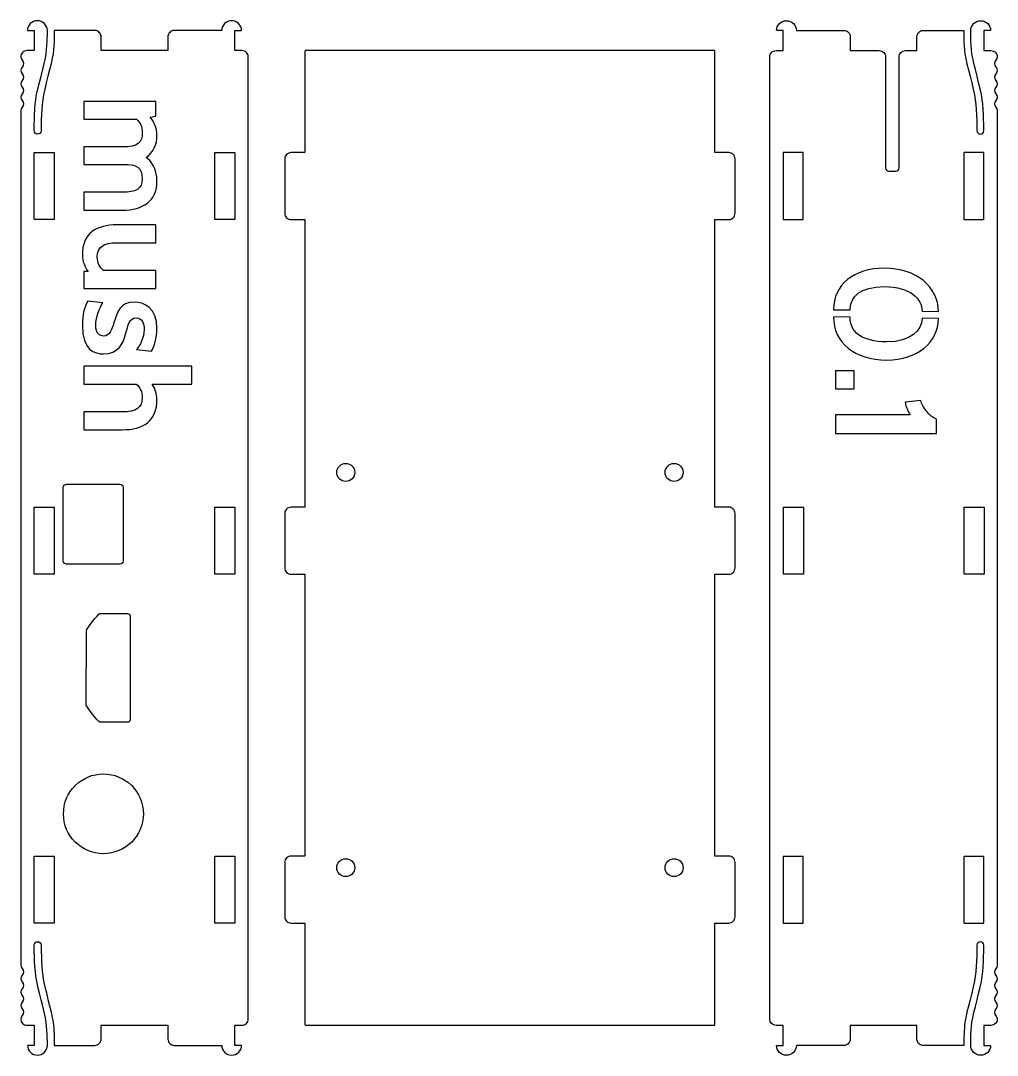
# Model space of a CAD drawing. Extents: x 11 to 197, y 7 to 273.
# Drawn here: x 50.8 to 196.5, y 7.4 to 161.8 of the extents above; entities that cross this region are included whole.
import ezdxf

# ---------------------------------------------------------------- set-up
doc = ezdxf.new("R2010")
doc.units = 0
doc.layers.add('case', color=7, linetype='CONTINUOUS')
doc.layers.add('detection', color=7, linetype='CONTINUOUS')

msp = doc.modelspace()

# ---------------------------------------------------------------- linework, layer by layer
at = {"layer": 'case', "color": 1}
for points in [[(51.775049, 160.31222), (52.780466, 160.31222), (52.780466, 157.31361), (51.713322, 157.31361)], [(61.829216, 160.31222), (55.779094, 160.31222)], [(72.730045, 159.3685), (72.730045, 157.31357), (62.772901, 157.31357), (62.772901, 159.3685)], [(80.764562, 160.31222), (73.673729, 160.31222)], [(83.789623, 157.31361), (82.73129, 157.31361), (82.73129, 160.31222), (83.736706, 160.31222)], [(163.49826, 157.31343), (164.56541, 157.31343), (164.56541, 160.31204), (163.56882, 160.31204)], [(166.53215, 160.31204), (173.62298, 160.31204)], [(174.56661, 159.36831), (174.56661, 157.31338), (178.89696, 157.31338)], [(182.80395, 157.31338), (184.52374, 157.31338), (184.52374, 159.36831)], [(185.46737, 160.31204), (191.51751, 160.31204)], [(195.52153, 160.31204), (194.52494, 160.31204), (194.52494, 157.31343), (195.57445, 157.31343)], [(84.733434, 12.82952), (84.733434, 156.36989), (84.733308, 156.36989)], [(93.187724, 157.21771), (93.187724, 142.10118), (91.132796, 142.10118)], [(154.28882, 157.31471), (93.284734, 157.31471)], [(156.44076, 142.10118), (154.38582, 142.10118), (154.38582, 157.21771)], [(162.55437, 12.80799), (162.55456, 156.3698)], [(179.84059, 156.34321), (179.84059, 139.81557)], [(181.86024, 139.81557), (181.86024, 156.34321)], [(50.769637, 148.35301), (50.769637, 20.84639)], [(196.51817, 148.35293), (196.51817, 20.82487)], [(90.189111, 141.15748), (90.189111, 133.04359)], [(157.38448, 133.04357), (157.38448, 141.15746)], [(180.3433, 139.32168), (181.36636, 139.32168)], [(91.132796, 132.09996), (93.187724, 132.09996), (93.187724, 89.18454), (91.132796, 89.18454)], [(156.44076, 89.18444), (154.38582, 89.18444), (154.38582, 132.09986), (156.44076, 132.09986)], [(57.128456, 81.18903), (57.128456, 92.12514)], [(57.631165, 92.61903), (65.568665, 92.61903)], [(66.071373, 92.12514), (66.071373, 81.18903)], [(90.189111, 88.24083), (90.189111, 80.12694)], [(157.38448, 80.12692), (157.38448, 88.24081)], [(65.568665, 80.68632), (57.631165, 80.68632)], [(91.132796, 79.18322), (93.187724, 79.18322), (93.187719, 37.12989)], [(156.44076, 37.1299), (154.38582, 37.1299), (154.38582, 79.18322), (156.44076, 79.18322)], [(62.561224, 73.32208), (66.73283, 73.32208)], [(60.559339, 59.66958), (60.568039, 70.75563)], [(66.724131, 57.10313), (62.561336, 57.10313)], [(93.187719, 37.12989), (91.132791, 37.12989)], [(90.189106, 36.18619), (90.189106, 28.0723)], [(157.38448, 28.07229), (157.38448, 36.18618)], [(91.132791, 27.12858), (93.187719, 27.12858), (93.187719, 11.99441)], [(154.38582, 11.99441), (154.38582, 27.12858), (156.44076, 27.12858)], [(51.713322, 11.88581), (52.780466, 11.88581), (52.780466, 8.8872), (51.783886, 8.8872)], [(62.781847, 9.83091), (62.781847, 11.88584), (72.738991, 11.88584), (72.738991, 9.83091)], [(83.736852, 8.8872), (82.740246, 8.8872), (82.740246, 11.88581), (83.789769, 11.88581)], [(93.284729, 11.89741), (154.28882, 11.89741)], [(163.55981, 8.86568), (164.56522, 8.86568), (164.56522, 11.86429), (163.49807, 11.86429)], [(184.51484, 9.80938), (184.51484, 11.86431), (174.5665, 11.86431), (174.5665, 9.80938)], [(195.57445, 11.86429), (194.51612, 11.86429), (194.51612, 8.86568), (195.52153, 8.86568)], [(55.779205, 8.8872), (61.838163, 8.8872)], [(73.682686, 8.8872), (80.764682, 8.8872)], [(173.62279, 8.86568), (166.53196, 8.86568)], [(191.51751, 8.86568), (185.45855, 8.86568)]]:
    msp.add_lwpolyline(points, dxfattribs=at)
for points in [[(55.770244, 142.09121), (55.770244, 132.08996), (52.771642, 132.08996), (52.771642, 142.09121)], [(82.731286, 142.09121), (82.731286, 132.08996), (79.732683, 132.08996), (79.732683, 142.09121)], [(164.55658, 142.09112), (164.55658, 132.08987), (167.55519, 132.08987), (167.55519, 142.09112)], [(191.51762, 142.09112), (191.51762, 132.08987), (194.51623, 132.08987), (194.51623, 142.09112)], [(99.281784, 93.03369)], [(148.28308, 93.03369)], [(66.071373, 92.12514)], [(55.770244, 89.17454), (55.770244, 79.17329), (52.771642, 79.17329), (52.771642, 89.17454)], [(82.731286, 89.17454), (82.731286, 79.17329), (79.732683, 79.17329), (79.732683, 89.17454)], [(167.58537, 89.17454), (167.58537, 79.17329), (164.58677, 79.17329), (164.58677, 89.17454)], [(194.54642, 89.17454), (194.54642, 79.17329), (191.54781, 79.17329), (191.54781, 89.17454)], [(67.103247, 72.94285)], [(69.078786, 43.43299)], [(55.770244, 37.11827), (55.770244, 27.11702), (52.771642, 27.11702), (52.771642, 37.11827)], [(82.731286, 37.11827), (82.731286, 27.11702), (79.732683, 27.11702), (79.732683, 37.11827)], [(164.55658, 37.08792), (164.55658, 27.09549), (167.55519, 27.09549), (167.55519, 37.08792)], [(191.51762, 37.08792), (191.51762, 27.09549), (194.51623, 27.09549), (194.51623, 37.08792)], [(99.28083, 34.05897)], [(148.28214, 34.05897)]]:
    msp.add_lwpolyline(points, close=True, dxfattribs=at)
for points in [[(53.256716, 161.77625), (52.437089, 161.77625), (51.775049, 161.12182), (51.775049, 160.31222)], [(54.747219, 160.31222), (54.747219, 161.12182), (54.076342, 161.77625), (53.256716, 161.77625)], [(82.246229, 161.77625), (81.426603, 161.77625), (80.764562, 161.12182), (80.764562, 160.31222)], [(83.736706, 160.31222), (83.736706, 161.12182), (83.065855, 161.77625), (82.246229, 161.77625)], [(163.56882, 160.31204), (163.56882, 161.12164), (164.23086, 161.77607), (165.05048, 161.77607)], [(165.05048, 161.77607), (165.87011, 161.77607), (166.53215, 161.12164), (166.53215, 160.31204)], [(192.54938, 160.31204), (192.54938, 161.12164), (193.22024, 161.77607), (194.03987, 161.77607)], [(194.03987, 161.77607), (194.85949, 161.77607), (195.52153, 161.12164), (195.52153, 160.31204)], [(54.570822, 156.87264), (54.77844, 158.45204), (54.747219, 160.31222), (54.747219, 160.31222)], [(55.779094, 160.31222), (55.779094, 160.31222), (55.811054, 158.4224), (55.602697, 156.83736)], [(62.199632, 160.24162), (62.086735, 160.28942), (61.959523, 160.31222), (61.829216, 160.31222)], [(62.499511, 160.03878), (62.414101, 160.12418), (62.312556, 160.19387), (62.199632, 160.24162)], [(62.702341, 159.73892), (62.654581, 159.85183), (62.584892, 159.95338), (62.499511, 160.03878)], [(62.772901, 159.3685), (62.772901, 159.49881), (62.750151, 159.626), (62.702341, 159.73892)], [(72.809415, 159.73892), (72.761655, 159.626), (72.730045, 159.49881), (72.730045, 159.3685)], [(73.012271, 160.03878), (72.926861, 159.95338), (72.857172, 159.85183), (72.809415, 159.73892)], [(73.312123, 160.24162), (73.199225, 160.19382), (73.097678, 160.12418), (73.012271, 160.03878)], [(73.673729, 160.31222), (73.543422, 160.31222), (73.425047, 160.28942), (73.312123, 160.24162)], [(173.62298, 160.31204), (173.75329, 160.31204), (173.88049, 160.28924), (173.9934, 160.24144)], [(173.9934, 160.24144), (174.10631, 160.19364), (174.20786, 160.12399), (174.29326, 160.03859)], [(174.29326, 160.03859), (174.37866, 159.95319), (174.44835, 159.85164), (174.49611, 159.73873)], [(174.49611, 159.73873), (174.54391, 159.62582), (174.56661, 159.49862), (174.56661, 159.36831)], [(184.52374, 159.36831), (184.52374, 159.49862), (184.54654, 159.62582), (184.59424, 159.73873)], [(184.59424, 159.73873), (184.64204, 159.85164), (184.71169, 159.95319), (184.79709, 160.03859)], [(184.79709, 160.03859), (184.88249, 160.12399), (184.98404, 160.19368), (185.09695, 160.24144)], [(185.09695, 160.24144), (185.20987, 160.28924), (185.33706, 160.31204), (185.46737, 160.31204)], [(191.51751, 160.31204), (191.51751, 160.31204), (191.48551, 158.42222), (191.6939, 156.83718)], [(192.72577, 156.87246), (192.51814, 158.45186), (192.54938, 160.31204), (192.54938, 160.31204)], [(50.849007, 156.74031), (50.801247, 156.62739), (50.769637, 156.5002), (50.769637, 156.36989)], [(50.769637, 156.36989), (50.769637, 156.00618), (51.201808, 155.72818), (51.201808, 155.36447)], [(51.043053, 157.04017), (50.957643, 156.95477), (50.896765, 156.85322), (50.849007, 156.74031)], [(51.342905, 157.24301), (51.229981, 157.19521), (51.128434, 157.12557), (51.043053, 157.04017)], [(51.713322, 157.31361), (51.583015, 157.31361), (51.455803, 157.29081), (51.342905, 157.24301)], [(53.027428, 150.01111), (53.260446, 151.78374), (54.363177, 155.29324), (54.570822, 156.87264)], [(55.602697, 156.83736), (55.394337, 155.25232), (54.291501, 151.74205), (54.059303, 149.97583)], [(84.16004, 157.24301), (84.047142, 157.29081), (83.91993, 157.31361), (83.789623, 157.31361)], [(84.459918, 157.04017), (84.374508, 157.12557), (84.272964, 157.19526), (84.16004, 157.24301)], [(84.662748, 156.74031), (84.614988, 156.85322), (84.545299, 156.95477), (84.459918, 157.04017)], [(84.733308, 156.36989), (84.733308, 156.5002), (84.710558, 156.62739), (84.662748, 156.74031)], [(93.284734, 157.31471), (93.229334, 157.31471), (93.187724, 157.27311), (93.187724, 157.21771)], [(154.38582, 157.21771), (154.38582, 157.27311), (154.34422, 157.31471), (154.28882, 157.31471)], [(162.55456, 156.3698), (162.55456, 156.50011), (162.58616, 156.6273), (162.63396, 156.74022)], [(162.63396, 156.74022), (162.68176, 156.85313), (162.75141, 156.95468), (162.8368, 157.04008)], [(162.8368, 157.04008), (162.9222, 157.12548), (163.02375, 157.19517), (163.13666, 157.24293)], [(163.13666, 157.24293), (163.24958, 157.29073), (163.36814, 157.32053), (163.49826, 157.31343)], [(178.89696, 157.31338), (179.02727, 157.31338), (179.15446, 157.28308), (179.26738, 157.23398)], [(179.26738, 157.23398), (179.38029, 157.18498), (179.48184, 157.11881), (179.56724, 157.03113)], [(179.56724, 157.03113), (179.65264, 156.94343), (179.72233, 156.83839), (179.77009, 156.72245)], [(179.77009, 156.72245), (179.81789, 156.60651), (179.84059, 156.47701), (179.84059, 156.34321)], [(181.86024, 156.34321), (181.86024, 156.47701), (181.89184, 156.60651), (181.93964, 156.72245)], [(181.93964, 156.72245), (181.98744, 156.83839), (182.05709, 156.94344), (182.14249, 157.03113)], [(182.14249, 157.03113), (182.22789, 157.11883), (182.32943, 157.18494), (182.44235, 157.23398)], [(182.44235, 157.23398), (182.55526, 157.28298), (182.67371, 157.31768), (182.80395, 157.31338)], [(191.6939, 156.83718), (191.90227, 155.25214), (193.0051, 151.74188), (193.2373, 149.97565)], [(194.26917, 150.01093), (194.03614, 151.78356), (192.9334, 155.29306), (192.72577, 156.87246)], [(195.57445, 157.31343), (195.70476, 157.31343), (195.83195, 157.29063), (195.94487, 157.24293)], [(195.94487, 157.24293), (196.05778, 157.19513), (196.15933, 157.12548), (196.24473, 157.04008)], [(196.51817, 156.3698), (196.51817, 156.00609), (196.08602, 155.72809), (196.08602, 155.36439)], [(196.24473, 157.04008), (196.33013, 156.95468), (196.39982, 156.85313), (196.44757, 156.74022)], [(196.44757, 156.74022), (196.49537, 156.6273), (196.51817, 156.50011), (196.51817, 156.3698)], [(51.201808, 155.36447), (51.201808, 155.00076), (50.769637, 154.73159), (50.769637, 154.36787)], [(196.08602, 155.36439), (196.08602, 155.00067), (196.51817, 154.7315), (196.51817, 154.36779)], [(50.769637, 154.36787), (50.769637, 154.00417), (51.201808, 153.72617), (51.201808, 153.36246)], [(51.201808, 153.36246), (51.201808, 152.99875), (50.769637, 152.72957), (50.769637, 152.36586)], [(196.51817, 154.36779), (196.51817, 154.00407), (196.08602, 153.72608), (196.08602, 153.36237)], [(196.08602, 153.36237), (196.08602, 152.99866), (196.51817, 152.72948), (196.51817, 152.36577)], [(50.769637, 152.36586), (50.769637, 152.00215), (51.201808, 151.72416), (51.201808, 151.36045)], [(51.201808, 151.36045), (51.201808, 150.99674), (50.769637, 150.71874), (50.769637, 150.35503)], [(196.51817, 152.36577), (196.51817, 152.00206), (196.08602, 151.72407), (196.08602, 151.36036)], [(196.08602, 151.36036), (196.08602, 150.99665), (196.51817, 150.71865), (196.51817, 150.35494)], [(50.769637, 150.35503), (50.769637, 149.99132), (51.201808, 149.72214), (51.201808, 149.35843)], [(52.780466, 145.34562), (52.780466, 145.34562), (52.794486, 148.23848), (53.027428, 150.01111)], [(54.059303, 149.97583), (53.827157, 148.20961), (53.812341, 145.34562), (53.812341, 145.34562)], [(193.2373, 149.97565), (193.46948, 148.20943), (193.48424, 145.34545), (193.48424, 145.34545)], [(194.51612, 145.34545), (194.51612, 145.34545), (194.50222, 148.2383), (194.26917, 150.01093)], [(196.51817, 150.35494), (196.51817, 149.99123), (196.08602, 149.72205), (196.08602, 149.35834)], [(51.201808, 149.35843), (51.201808, 148.99472), (50.769637, 148.71673), (50.769637, 148.35301)], [(196.08602, 149.35834), (196.08602, 148.99463), (196.51817, 148.71664), (196.51817, 148.35293)], [(53.292011, 144.85174), (53.006605, 144.85174), (52.780466, 145.07043), (52.780466, 145.34562)], [(53.812341, 145.34562), (53.812341, 145.07043), (53.577391, 144.85174), (53.292011, 144.85174)], [(193.48424, 145.34545), (193.48424, 145.07025), (193.71921, 144.85156), (194.00459, 144.85156)], [(194.00459, 144.85156), (194.28997, 144.85156), (194.51612, 145.07025), (194.51612, 145.34545)], [(91.132796, 142.10118), (91.002483, 142.10118), (90.875293, 142.06958), (90.762379, 142.02178)], [(156.81117, 142.03058), (156.69826, 142.07838), (156.57107, 142.10118), (156.44076, 142.10118)], [(157.11103, 141.82774), (157.02563, 141.91314), (156.92409, 141.98283), (156.81117, 142.03058)], [(90.259671, 141.51907), (90.211911, 141.40616), (90.189111, 141.28779), (90.189111, 141.15748)], [(90.462516, 141.81894), (90.377126, 141.73354), (90.307428, 141.63199), (90.259671, 141.51907)], [(90.762379, 142.02178), (90.649463, 141.97398), (90.54791, 141.90433), (90.462516, 141.81894)], [(157.31388, 141.52788), (157.26608, 141.64079), (157.19643, 141.74234), (157.11103, 141.82774)], [(157.38448, 141.15746), (157.38448, 141.28777), (157.36168, 141.41496), (157.31388, 141.52788)], [(179.84059, 139.81557), (179.84059, 139.54283), (180.0663, 139.32168), (180.3433, 139.32168)], [(181.36636, 139.32168), (181.64336, 139.32168), (181.86024, 139.54283), (181.86024, 139.81557)], [(90.189111, 133.04359), (90.189111, 132.91328), (90.211921, 132.78609), (90.259671, 132.67317)], [(157.31388, 132.68197), (157.36168, 132.79489), (157.38448, 132.91326), (157.38448, 133.04357)], [(90.259671, 132.67317), (90.307431, 132.56026), (90.377122, 132.45871), (90.462516, 132.37331)], [(90.462516, 132.37331), (90.547906, 132.28791), (90.649463, 132.21822), (90.762379, 132.17046)], [(90.762379, 132.17046), (90.875293, 132.12266), (91.002483, 132.09996), (91.132796, 132.09996)], [(156.44076, 132.09986), (156.57107, 132.09986), (156.69826, 132.13146), (156.81117, 132.17926)], [(156.81117, 132.17926), (156.92409, 132.22706), (157.02564, 132.29671), (157.11103, 132.38211)], [(157.11103, 132.38211), (157.19643, 132.46751), (157.26612, 132.56906), (157.31388, 132.68197)], [(97.944164, 94.3727), (97.944169, 95.112211), (98.54304, 95.7117), (99.281784, 95.7117)], [(98.335943, 93.425877), (98.085091, 93.67699), (97.944164, 94.017573), (97.944164, 94.3727)], [(99.281784, 95.7117), (100.020526, 95.711698), (100.619395, 95.112209), (100.6194, 94.3727)], [(100.6194, 94.3727), (100.619401, 93.633187), (100.02053, 93.033692), (99.281784, 93.03369)], [(146.94546, 94.3727), (146.945465, 95.112211), (147.544336, 95.7117), (148.28308, 95.7117)], [(147.337239, 93.425877), (147.086387, 93.67699), (146.94546, 94.017573), (146.94546, 94.3727)], [(148.28308, 95.7117), (149.021824, 95.7117), (149.620695, 95.112211), (149.6207, 94.3727)], [(149.6207, 94.3727), (149.6207, 94.017573), (149.479773, 93.67699), (149.228921, 93.425877)], [(99.281784, 93.03369), (98.927025, 93.03369), (98.586796, 93.174764), (98.335943, 93.425877)], [(148.28308, 93.03369), (147.928321, 93.03369), (147.588092, 93.174764), (147.337239, 93.425877)], [(149.228921, 93.425877), (148.978068, 93.174764), (148.637839, 93.03369), (148.28308, 93.03369)], [(57.128456, 92.12514), (57.128456, 92.40214), (57.354146, 92.61903), (57.631165, 92.61903)], [(65.568665, 92.61903), (65.845657, 92.61903), (66.071373, 92.40214), (66.071373, 92.12514)], [(90.259671, 88.60243), (90.211911, 88.48951), (90.189111, 88.37114), (90.189111, 88.24083)], [(90.462516, 88.90229), (90.377126, 88.81689), (90.307428, 88.71534), (90.259671, 88.60243)], [(90.762379, 89.10514), (90.649463, 89.05734), (90.54791, 88.98769), (90.462516, 88.90229)], [(91.132796, 89.18454), (91.002483, 89.18454), (90.875293, 89.15294), (90.762379, 89.10514)], [(156.81117, 89.11394), (156.69826, 89.16174), (156.57107, 89.18444), (156.44076, 89.18444)], [(157.11103, 88.91109), (157.02563, 88.99649), (156.92409, 89.06618), (156.81117, 89.11394)], [(157.31388, 88.61123), (157.26608, 88.72414), (157.19643, 88.82569), (157.11103, 88.91109)], [(157.38448, 88.24081), (157.38448, 88.37112), (157.36168, 88.49831), (157.31388, 88.61123)], [(57.631165, 80.68632), (57.354146, 80.68632), (57.128456, 80.91203), (57.128456, 81.18903)], [(66.071373, 81.18903), (66.071373, 80.91203), (65.845657, 80.68632), (65.568665, 80.68632)], [(90.189111, 80.12694), (90.189111, 79.99663), (90.211921, 79.86944), (90.259671, 79.75653)], [(90.259671, 79.75653), (90.307431, 79.64361), (90.377122, 79.54206), (90.462516, 79.45667)], [(90.462516, 79.45667), (90.547906, 79.37127), (90.649463, 79.30158), (90.762379, 79.25382)], [(90.762379, 79.25382), (90.875293, 79.20602), (91.002483, 79.18322), (91.132796, 79.18322)], [(156.44076, 79.18322), (156.57107, 79.18322), (156.69826, 79.21482), (156.81117, 79.26262)], [(156.81117, 79.26262), (156.92409, 79.31042), (157.02564, 79.38007), (157.11103, 79.46546)], [(157.11103, 79.46546), (157.19643, 79.55086), (157.26612, 79.65241), (157.31388, 79.76532)], [(157.31388, 79.76532), (157.36168, 79.87824), (157.38448, 79.99661), (157.38448, 80.12692)], [(60.568039, 70.75563), (60.568145, 70.96227), (62.354585, 73.32208), (62.561224, 73.32208)], [(66.73283, 73.32208), (66.940475, 73.32208), (67.103247, 73.1505), (67.103247, 72.94285)], [(67.103248, 72.94285), (67.103248, 67.97456), (67.094548, 62.44183), (67.094548, 57.47354)], [(62.561336, 57.10313), (62.354723, 57.10313), (60.559207, 59.46297), (60.559339, 59.66958)], [(67.094548, 57.47354), (67.094548, 57.26693), (66.930744, 57.10313), (66.724131, 57.10313)], [(57.154915, 43.43299), (57.154915, 46.72469), (59.825143, 49.39493), (63.11685, 49.39493)], [(63.11685, 49.39493), (66.408558, 49.39493), (69.078786, 46.72469), (69.078786, 43.43299)], [(63.11685, 37.47104), (59.825143, 37.47104), (57.154915, 40.14128), (57.154915, 43.43299)], [(69.078786, 43.43299), (69.078786, 40.14128), (66.408558, 37.47104), (63.11685, 37.47104)], [(90.762374, 37.05049), (90.649458, 37.00269), (90.547905, 36.93304), (90.462511, 36.84764)], [(91.132791, 37.12989), (91.002478, 37.12989), (90.875288, 37.09829), (90.762374, 37.05049)], [(156.81117, 37.0593), (156.69826, 37.1071), (156.57107, 37.1299), (156.44076, 37.1299)], [(157.11103, 36.85646), (157.02563, 36.94186), (156.92409, 37.01154), (156.81117, 37.0593)], [(90.259666, 36.54778), (90.211906, 36.43487), (90.189106, 36.3165), (90.189106, 36.18619)], [(90.462511, 36.84764), (90.377121, 36.76224), (90.307423, 36.6607), (90.259666, 36.54778)], [(97.943211, 35.39798), (97.943211, 35.753107), (98.084138, 36.09369), (98.33499, 36.344803)], [(98.33499, 36.344803), (98.585842, 36.595916), (98.926071, 36.73699), (99.28083, 36.73699)], [(99.28083, 36.73699), (99.635589, 36.73699), (99.975818, 36.595916), (100.226671, 36.344803)], [(100.226671, 36.344803), (100.477523, 36.09369), (100.61845, 35.753107), (100.61845, 35.39798)], [(146.94452, 35.39798), (146.94452, 35.753107), (147.085447, 36.09369), (147.336299, 36.344803)], [(147.336299, 36.344803), (147.587152, 36.595916), (147.927381, 36.73699), (148.28214, 36.73699)], [(148.28214, 36.73699), (149.020884, 36.736985), (149.619751, 36.137491), (149.61975, 35.39798)], [(157.31388, 36.55659), (157.26608, 36.66951), (157.19643, 36.77106), (157.11103, 36.85646)], [(157.38448, 36.18618), (157.38448, 36.31649), (157.36168, 36.44368), (157.31388, 36.55659)], [(98.33499, 34.451157), (98.084138, 34.70227), (97.943211, 35.042853), (97.943211, 35.39798)], [(99.28083, 34.05897), (98.926071, 34.05897), (98.585842, 34.200044), (98.33499, 34.451157)], [(100.226671, 34.451157), (99.975818, 34.200044), (99.635589, 34.05897), (99.28083, 34.05897)], [(100.61845, 35.39798), (100.61845, 35.042853), (100.477523, 34.70227), (100.226671, 34.451157)], [(147.336299, 34.451157), (147.085447, 34.70227), (146.94452, 35.042853), (146.94452, 35.39798)], [(148.28214, 34.05897), (147.927381, 34.05897), (147.587152, 34.200044), (147.336299, 34.451157)], [(149.61975, 35.39798), (149.619751, 34.658469), (149.020884, 34.058975), (148.28214, 34.05897)], [(90.189106, 28.0723), (90.189106, 27.94199), (90.211916, 27.8148), (90.259666, 27.70188)], [(157.31388, 27.70187), (157.36168, 27.81479), (157.38448, 27.94198), (157.38448, 28.07229)], [(90.259666, 27.70188), (90.307426, 27.58897), (90.377117, 27.48742), (90.462511, 27.40202)], [(90.462511, 27.40202), (90.547901, 27.31662), (90.649458, 27.24693), (90.762374, 27.19918)], [(90.762374, 27.19918), (90.875288, 27.15138), (91.002478, 27.12858), (91.132791, 27.12858)], [(156.44076, 27.12858), (156.57107, 27.12858), (156.69826, 27.16018), (156.81117, 27.20798)], [(156.81117, 27.20798), (156.92409, 27.25578), (157.02564, 27.31661), (157.11103, 27.40201)], [(157.11103, 27.40201), (157.19643, 27.48741), (157.26612, 27.58896), (157.31388, 27.70187)], [(52.780466, 23.85379), (52.780466, 24.12899), (53.015442, 24.3565), (53.300822, 24.3565)], [(53.036238, 19.19713), (52.803167, 20.96975), (52.780466, 23.85379), (52.780466, 23.85379)], [(53.300822, 24.3565), (53.586201, 24.3565), (53.812341, 24.12899), (53.812341, 23.85379)], [(53.812341, 23.85379), (53.812341, 23.85379), (53.835891, 20.99863), (54.068113, 19.2324)], [(193.48424, 23.83228), (193.48424, 23.83228), (193.46944, 20.96829), (193.2373, 19.20207)], [(194.00459, 24.32617), (193.71921, 24.32617), (193.48424, 24.10747), (193.48424, 23.83228)], [(194.51612, 23.83228), (194.51612, 24.10747), (194.28997, 24.32617), (194.00459, 24.32617)], [(194.26917, 19.17561), (194.50221, 20.94824), (194.51612, 23.83228), (194.51612, 23.83228)], [(50.769637, 20.84639), (50.769637, 20.48268), (51.201808, 20.21351), (51.201808, 19.84979)], [(196.51817, 20.82487), (196.51817, 20.46116), (196.08602, 20.18316), (196.08602, 19.81945)], [(51.201808, 19.84979), (51.201808, 19.48608), (50.769637, 19.20809), (50.769637, 18.84438)], [(50.769637, 18.84438), (50.769637, 18.48067), (51.201808, 18.20267), (51.201808, 17.83896)], [(54.579632, 12.32678), (54.372014, 13.90617), (53.269257, 17.4245), (53.036238, 19.19713)], [(54.068113, 19.2324), (54.300312, 17.46618), (55.394337, 13.9471), (55.602697, 12.36206)], [(193.2373, 19.20207), (193.0051, 17.43585), (191.90227, 13.92558), (191.6939, 12.34054)], [(192.72577, 12.30526), (192.9334, 13.88466), (194.03614, 17.40298), (194.26917, 19.17561)], [(196.08602, 19.81945), (196.08602, 19.45574), (196.51817, 19.18656), (196.51817, 18.82285)], [(196.51817, 18.82285), (196.51817, 18.45914), (196.08602, 18.18115), (196.08602, 17.81744)], [(51.201808, 17.83896), (51.201808, 17.47525), (50.769637, 17.20607), (50.769637, 16.84237)], [(196.08602, 17.81744), (196.08602, 17.45372), (196.51817, 17.18455), (196.51817, 16.82084)], [(50.769637, 16.84237), (50.769637, 16.47865), (51.201808, 16.20066), (51.201808, 15.83695)], [(51.201808, 15.83695), (51.201808, 15.47324), (50.769637, 15.20406), (50.769637, 14.84035)], [(196.51817, 16.82084), (196.51817, 16.45713), (196.08602, 16.17913), (196.08602, 15.81542)], [(196.08602, 15.81542), (196.08602, 15.45171), (196.51817, 15.17372), (196.51817, 14.81001)], [(50.769637, 14.84035), (50.769637, 14.47664), (51.201808, 14.19865), (51.201808, 13.83493)], [(196.51817, 14.81001), (196.51817, 14.4463), (196.08602, 14.17712), (196.08602, 13.81341)], [(51.201808, 13.83493), (51.201808, 13.47122), (50.769637, 13.19323), (50.769637, 12.82952)], [(50.769637, 12.82952), (50.769637, 12.69921), (50.801257, 12.58084), (50.849007, 12.46792)], [(50.849007, 12.46792), (50.896767, 12.35501), (50.957645, 12.25346), (51.043053, 12.16806)], [(55.602697, 12.36206), (55.75896, 11.17327), (55.7869, 9.82001), (55.787905, 9.21351)], [(84.460038, 12.16806), (84.545448, 12.25346), (84.615137, 12.35501), (84.662894, 12.46792)], [(84.662894, 12.46792), (84.710654, 12.58084), (84.733434, 12.69921), (84.733434, 12.82952)], [(162.63377, 12.4464), (162.58597, 12.55931), (162.55437, 12.67768), (162.55437, 12.80799)], [(162.83661, 12.14653), (162.75121, 12.23193), (162.68152, 12.33348), (162.63377, 12.4464)], [(196.08602, 13.81341), (196.08602, 13.4497), (196.51817, 13.1717), (196.51817, 12.80799)], [(196.44757, 12.4464), (196.39987, 12.33348), (196.33013, 12.23193), (196.24473, 12.14653)], [(196.51817, 12.80799), (196.51817, 12.67768), (196.49537, 12.55931), (196.44757, 12.4464)], [(51.043053, 12.16806), (51.128433, 12.08266), (51.229981, 12.01297), (51.342905, 11.96521)], [(51.342905, 11.96521), (51.455803, 11.91741), (51.583015, 11.88581), (51.713322, 11.88581)], [(54.747219, 8.8872), (54.747219, 8.8872), (54.787279, 10.74738), (54.579632, 12.32678)], [(83.789769, 11.88581), (83.920076, 11.88581), (84.047261, 11.91741), (84.160186, 11.96521)], [(84.160186, 11.96521), (84.273083, 12.01301), (84.374657, 12.08266), (84.460038, 12.16806)], [(93.187719, 11.99441), (93.187719, 11.93901), (93.229329, 11.89741), (93.284729, 11.89741)], [(154.28882, 11.89741), (154.34422, 11.89741), (154.38782, 11.93911), (154.38582, 11.99441)], [(163.13647, 11.94369), (163.02356, 11.99149), (162.92201, 12.06114), (162.83661, 12.14653)], [(163.49807, 11.86429), (163.36776, 11.86429), (163.24939, 11.89589), (163.13647, 11.94369)], [(191.6939, 12.34054), (191.53762, 11.15176), (191.5185, 9.78967), (191.51751, 9.18318)], [(192.54938, 8.86568), (192.54938, 8.86568), (192.51818, 10.72587), (192.72577, 12.30526)], [(195.94487, 11.94369), (195.83195, 11.89589), (195.70476, 11.86429), (195.57445, 11.86429)], [(196.24473, 12.14653), (196.15933, 12.06113), (196.05778, 11.99144), (195.94487, 11.94369)], [(62.499621, 9.16945), (62.585031, 9.25485), (62.65472, 9.3564), (62.702477, 9.46931)], [(62.702477, 9.46931), (62.750237, 9.58222), (62.781847, 9.70059), (62.781847, 9.83091)], [(72.738991, 9.83091), (72.738991, 9.70059), (72.761741, 9.58222), (72.809561, 9.46931)], [(72.809561, 9.46931), (72.857321, 9.3564), (72.927009, 9.25485), (73.01239, 9.16945)], [(174.4871, 9.44778), (174.4393, 9.33487), (174.36965, 9.23332), (174.28425, 9.14792)], [(174.5665, 9.80938), (174.5665, 9.67907), (174.5349, 9.5607), (174.4871, 9.44778)], [(184.59424, 9.44778), (184.54644, 9.5607), (184.51484, 9.67907), (184.51484, 9.80938)], [(184.79709, 9.14792), (184.71169, 9.23332), (184.642, 9.33487), (184.59424, 9.44778)], [(51.783886, 8.8872), (51.783886, 8.0776), (52.445927, 7.42317), (53.265553, 7.42317)], [(53.265553, 7.42317), (54.085153, 7.42317), (54.747219, 8.0776), (54.747219, 8.8872)], [(55.787905, 9.21351), (55.787905, 9.01135), (55.779205, 8.8872), (55.779205, 8.8872)], [(61.838163, 8.8872), (61.96847, 8.8872), (62.086845, 8.9188), (62.199769, 8.9666)], [(62.199769, 8.9666), (62.312667, 9.0144), (62.414214, 9.08405), (62.499621, 9.16945)], [(73.01239, 9.16945), (73.0978, 9.08405), (73.199345, 9.01436), (73.312269, 8.9666)], [(73.312269, 8.9666), (73.425167, 8.9188), (73.552378, 8.8872), (73.682686, 8.8872)], [(80.764682, 8.8872), (80.764682, 8.0776), (81.435559, 7.42317), (82.255186, 7.42317)], [(82.255186, 7.42317), (83.074812, 7.42317), (83.736852, 8.0776), (83.736852, 8.8872)], [(165.05029, 7.40165), (164.23067, 7.40165), (163.55981, 8.05608), (163.55981, 8.86568)], [(166.53196, 8.86568), (166.53196, 8.05608), (165.86992, 7.40165), (165.05029, 7.40165)], [(173.98439, 8.94508), (173.87148, 8.89728), (173.7531, 8.86568), (173.62279, 8.86568)], [(174.28425, 9.14792), (174.19885, 9.06252), (174.09731, 8.99283), (173.98439, 8.94508)], [(185.09695, 8.94508), (184.98404, 8.99288), (184.88249, 9.06253), (184.79709, 9.14792)], [(185.45855, 8.86568), (185.32824, 8.86568), (185.20987, 8.89728), (185.09695, 8.94508)], [(191.51751, 9.18318), (191.51724, 8.98102), (191.51751, 8.86568), (191.51751, 8.86568)], [(194.03105, 7.40165), (193.21142, 7.40165), (192.54938, 8.05608), (192.54938, 8.86568)], [(195.52153, 8.86568), (195.52153, 8.05608), (194.85067, 7.40165), (194.03105, 7.40165)]]:
    msp.add_open_spline(points, degree=3, dxfattribs=at)
at = {"layer": 'detection', "color": 1}
for points in [[(70.101218, 147.39717), (70.940152, 147.54775), (70.940152, 149.74189), (60.184589, 149.74189), (60.184589, 147.07451), (68.03615, 147.07451)], [(65.971082, 142.94437), (60.184589, 142.94437), (60.184589, 140.2985), (66.831527, 140.2985)], [(65.971082, 136.16837), (60.184589, 136.16837), (60.184589, 133.50099)], [(60.184589, 133.50099), (65.971082, 133.50099)], [(65.153659, 128.65393), (70.940152, 128.65393), (70.940152, 131.32131), (65.153659, 131.32131)], [(60.184589, 121.8349), (70.940152, 121.8349), (70.940152, 124.50228), (63.110102, 124.50228)], [(60.829923, 124.37321), (60.184589, 124.33021), (60.184589, 121.8349)], [(63.045569, 119.66799), (60.76539, 119.90461)], [(172.06676, 118.65432), (174.54054, 118.61128)], [(174.54054, 117.55292), (172.06676, 117.59596)], [(185.29611, 118.43919), (187.72686, 118.39619)], [(187.72686, 117.33783), (185.29611, 117.38083)], [(68.03615, 112.7199), (70.31633, 112.48327)], [(70.380863, 107.56092), (76.317934, 107.56092), (76.317934, 110.2283), (60.184589, 110.2283), (60.184589, 107.56092), (67.993128, 107.56092)], [(185.081, 105.08502), (182.75779, 104.8484)], [(65.971082, 103.40928), (60.184589, 103.40928), (60.184589, 100.7419)], [(183.53219, 102.95542), (172.36792, 102.95542), (172.36792, 100.20199)], [(172.36792, 100.20199), (187.42571, 100.20199), (187.42571, 102.31008)], [(60.184589, 100.7419), (65.971082, 100.7419)]]:
    msp.add_lwpolyline(points, dxfattribs=at)
for points in [[(59.969478, 116.26923)], [(172.36792, 106.84557), (175.16437, 106.84557), (175.16437, 109.51295), (172.36792, 109.51295)]]:
    msp.add_lwpolyline(points, close=True, dxfattribs=at)
for points in [[(68.03615, 147.07451), (68.595439, 146.60126), (68.918106, 145.95593), (68.918106, 145.09548)], [(71.112241, 144.64375), (71.112241, 145.78384), (70.617485, 146.77335), (70.101218, 147.39717)], [(68.918106, 145.09548), (68.918106, 143.58971), (68.294284, 142.94437), (65.971082, 142.94437)], [(69.477396, 141.35255), (70.595974, 142.10544), (71.112241, 143.39611), (71.112241, 144.64375)], [(71.112241, 137.7817), (71.112241, 139.7177), (70.165752, 140.98686), (69.477396, 141.35255)], [(66.831527, 140.2985), (67.928595, 140.2985), (68.918106, 139.93281), (68.918106, 138.1689)], [(68.918106, 138.1689), (68.918106, 136.68463), (67.950106, 136.16837), (65.971082, 136.16837)], [(65.971082, 133.50099), (68.98264, 133.50099), (71.112241, 134.8777), (71.112241, 137.7817)], [(65.153659, 131.32131), (62.120591, 131.32131), (59.969478, 130.11668), (59.969478, 126.76095)], [(62.206635, 126.52432), (62.206635, 128.0301), (63.153125, 128.65393), (65.153659, 128.65393)], [(59.969478, 126.76095), (59.969478, 125.92201), (60.356678, 124.99703), (60.829923, 124.37321)], [(63.110102, 124.50228), (62.529302, 124.99703), (62.206635, 125.64237), (62.206635, 126.52432)], [(179.66019, 124.84953), (175.09983, 124.84953), (172.06676, 122.37575), (172.06676, 118.65432)], [(187.72686, 118.39619), (187.72686, 122.03157), (184.43566, 124.84953), (179.66019, 124.84953)], [(174.54054, 118.61128), (174.54054, 120.5903), (176.06783, 122.09608), (179.66019, 122.09608)], [(179.66019, 122.09608), (183.51068, 122.09608), (185.29611, 120.26764), (185.29611, 118.43919)], [(60.76539, 119.90461), (60.356678, 119.28079), (59.969478, 117.9471), (59.969478, 116.26923)], [(61.970013, 116.35528), (61.970013, 117.5599), (62.529302, 119.00114), (63.045569, 119.66799)], [(67.691972, 119.79706), (65.626904, 119.79706), (65.132148, 118.20523), (64.680415, 116.69945)], [(71.112241, 115.86052), (71.112241, 118.89359), (69.197751, 119.79706), (67.691972, 119.79706)], [(66.422816, 115.00008), (66.810016, 116.35528), (66.982105, 117.45234), (68.014639, 117.45234)], [(68.014639, 117.45234), (68.875084, 117.45234), (69.197751, 116.5919), (69.197751, 115.66692)], [(172.06676, 117.59596), (172.06676, 113.70245), (175.25041, 111.14262), (180.02588, 111.14262)], [(180.02588, 113.85301), (176.13237, 113.85301), (174.54054, 115.44483), (174.54054, 117.55292)], [(185.29611, 117.38083), (185.29611, 115.55239), (183.59673, 113.85301), (180.02588, 113.85301)], [(180.02588, 111.14262), (184.56473, 111.14262), (187.72686, 113.76698), (187.72686, 117.33783)], [(59.969478, 116.26923), (59.969478, 112.59083), (61.819435, 112.05305), (63.131614, 112.05305)], [(63.153125, 114.72043), (62.615347, 114.72043), (61.970013, 115.06461), (61.970013, 116.35528)], [(64.680415, 116.69945), (64.357748, 115.64541), (64.056592, 114.72043), (63.153125, 114.72043)], [(70.31633, 112.48327), (70.70353, 113.06407), (71.112241, 114.4623), (71.112241, 115.86052)], [(63.131614, 112.05305), (65.34726, 112.05305), (66.014104, 113.55883), (66.422816, 115.00008)], [(69.197751, 115.66692), (69.197751, 114.50532), (68.573928, 113.25767), (68.03615, 112.7199)], [(67.993128, 107.56092), (68.573928, 107.06617), (68.918106, 106.44234), (68.918106, 105.53888)], [(71.112241, 105.32377), (71.112241, 106.11968), (70.789574, 106.9371), (70.380863, 107.56092)], [(68.918106, 105.53888), (68.918106, 104.0331), (67.971617, 103.40928), (65.971082, 103.40928)], [(65.971082, 100.7419), (69.004151, 100.7419), (71.112241, 101.96803), (71.112241, 105.32377)], [(187.42571, 102.31008), (186.39317, 102.7188), (185.2746, 104.16004), (185.081, 105.08502)], [(182.75779, 104.8484), (182.88686, 104.13853), (183.1665, 103.51471), (183.53219, 102.95542)]]:
    msp.add_open_spline(points, degree=3, dxfattribs=at)

doc.saveas('drawing.dxf')
